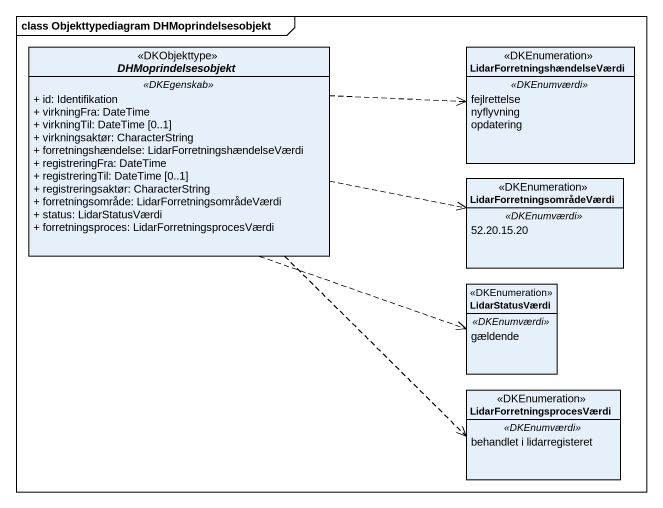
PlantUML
@startuml
mainframe class Objekttypediagram DHMoprindelsesobjekt
hide circle
hide empty members
skinparam classAttributeIconSize 0
abstract class DHMoprindelsesobjekt <<DKObjekttype>> {
  .. <<DKEgenskab>> ..
  + id: Identifikation
  + virkningFra: DateTime
  + virkningTil: DateTime [0..1]
  + virkningsaktør: CharacterString
  + forretningshændelse: LidarForretningshændelseVærdi
  + registreringFra: DateTime
  + registreringTil: DateTime [0..1]
  + registreringsaktør: CharacterString
  + forretningsområde: LidarForretningsområdeVærdi
  + status: LidarStatusVærdi
  + forretningsproces: LidarForretningsprocesVærdi
}
enum "LidarForretningshændelseVærdi" as LidarForretningshændelseVærd <<DKEnumeration>> {
  .. <<DKEnumværdi>> ..
  fejlrettelse
  nyflyvning
  opdatering
}
enum LidarForretningsområdeVærdi <<DKEnumeration>> {
  .. <<DKEnumværdi>> ..
  52.20.15.20
}
enum LidarStatusVærdi <<DKEnumeration>> {
  .. <<DKEnumværdi>> ..
  gældende
}
enum LidarForretningsprocesVærdi <<DKEnumeration>> {
  .. <<DKEnumværdi>> ..
  behandlet i lidarregisteret
}
DHMoprindelsesobjekt .right.> LidarForretningshændelseVærd
DHMoprindelsesobjekt .right.> LidarForretningsområdeVærdi
DHMoprindelsesobjekt .right.> LidarStatusVærdi
DHMoprindelsesobjekt ..> LidarForretningsprocesVærdi
@enduml
